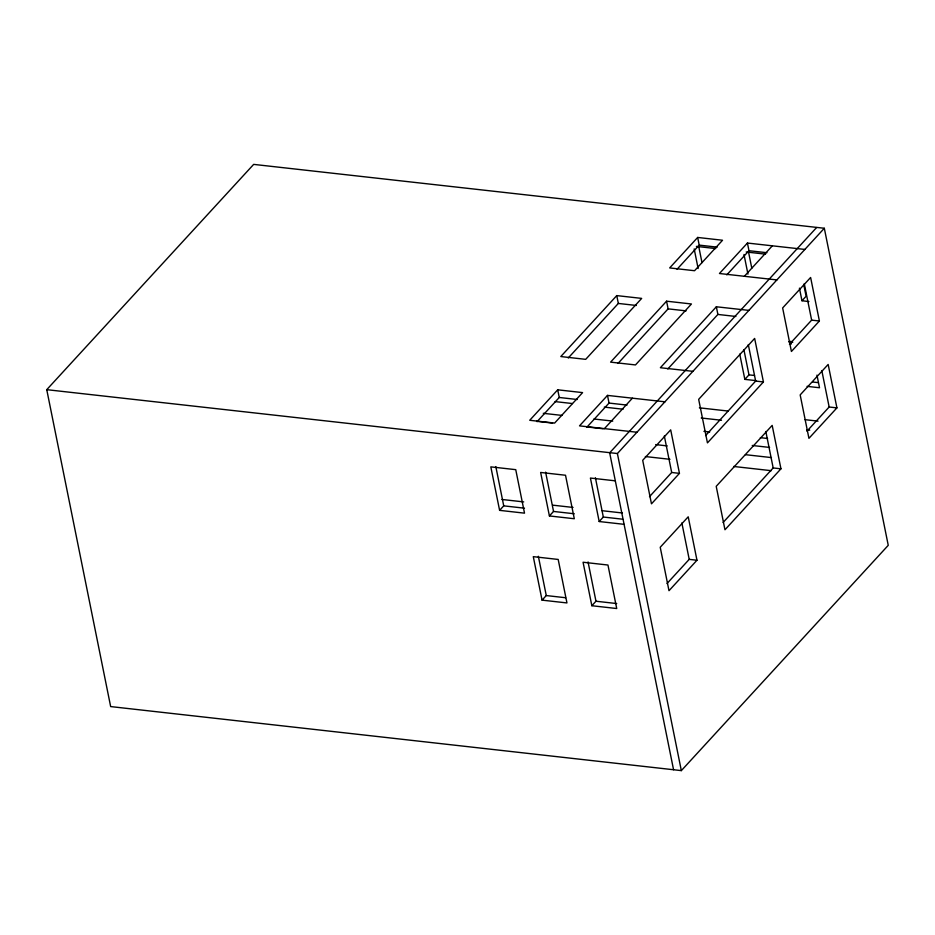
<?xml version="1.0" encoding="UTF-8"?>
<svg xmlns="http://www.w3.org/2000/svg" width="935" height="935" viewBox="0 0 935 935"><rect width="100%" height="100%" fill="white"/><g stroke="black" fill="none" stroke-linecap="round" stroke-linejoin="round"><path stroke-width="1.4" d="M46.75 389.673L617.392 453.533L824.319 228.257L888.25 545.327L681.335 770.615L110.657 706.579L46.75 389.673L253.665 164.385L824.319 228.257M616.761 295.6L560.79 356.551L585.696 359.344L641.679 298.394L616.761 295.6L618.339 303.443L568.258 357.976M557.716 389.813L529.724 420.283L554.619 423.076L582.598 392.606L557.716 389.813L559.259 397.48L537.064 421.65M697.662 237.455L669.67 267.924L694.553 270.718L722.545 240.248L697.662 237.455L699.205 245.122L677.01 269.292M666.573 301.187L610.59 362.137L635.484 364.93L691.456 303.98L666.573 301.187L668.116 308.854L618.035 363.388M499.606 510.358L524.512 513.151L515.746 469.662L490.828 466.869L499.606 510.358L503.731 505.858L524.5 508.184M665.03 401.816L607.493 395.4L579.501 425.869L637.039 432.25M804.977 249.446L747.439 243.042L719.447 273.511L776.985 279.927M586.841 427.237L609.036 403.067L627.011 405.089M726.787 274.878L748.982 250.709L766.957 252.719M604.396 428.662L632.387 398.193M748.993 310.397L716.35 306.774L660.367 367.724L693.022 371.347M744.342 276.304L772.333 245.835M667.812 368.974L717.893 314.44L735.868 316.462M549.406 515.945L574.3 518.738L565.523 475.249L540.64 472.455L549.406 515.945L553.543 511.445L574.289 513.771M615.312 480.835L590.417 478.042L599.183 521.531L603.32 517.032L622.687 519.206M799.425 288.132L801.973 300.754L806.11 296.255L803.843 285.035M542.055 600.141L566.949 602.935L558.183 559.446L533.289 556.652L542.055 600.141L546.274 595.56L565.628 597.734M739.749 354.12L744.844 379.376L748.982 374.865L754.51 375.484M649.498 496.66L671.692 472.491L679.453 473.355L670.687 429.843L642.696 460.312L651.473 503.836L679.453 473.355M705.574 435.605L755.655 381.071L763.428 381.947L754.65 338.423L698.667 399.362L707.444 442.886L763.428 381.947M789.444 344.302L811.638 320.132L819.399 320.997L810.622 277.473L782.642 307.954L791.419 351.478L819.399 320.997M591.843 605.728L616.726 608.521L607.96 565.032L583.066 562.239L591.843 605.728L595.969 601.228L616.714 603.554M667.006 583.533L689.212 559.364L696.972 560.24L688.218 516.798L660.227 547.267L668.992 590.71L696.972 560.24M723.094 522.478L773.175 467.944L780.947 468.821L772.181 425.378L716.21 486.329L724.964 529.759L780.947 468.821M806.952 431.175L829.158 407.005L836.918 407.882L828.165 364.44L800.173 394.909L808.927 438.351L836.918 407.882M816.582 227.544L609.667 452.82L673.562 769.739M699.205 245.122L717.18 247.144M696.388 246.396L715.766 248.57M746.188 251.982L765.543 254.156M801.973 300.754L808.892 301.537M668.116 308.854L686.091 310.876M618.339 303.443L636.338 305.464M788.614 341.766L792.763 342.233M812.585 382.006L818.113 382.625M744.844 379.376L755.901 380.615M807.069 386.354L819.516 387.744L816.968 375.122M699.392 407.824L728.33 411.073M805.023 419.675L818.043 421.136M559.259 397.48L577.234 399.502M555.074 401.594L572.442 403.546M604.279 407.111L623.084 409.226M701.227 417.992L721.493 420.259M806.858 429.843L809.757 430.17M543.293 413.317L562.11 415.421M593.947 418.997L612.752 421.101M703.915 431.339L709.712 431.982M760.354 437.662L767.588 438.48M536.632 421.288L552.55 423.076M587.274 426.968L603.192 428.756M752.243 445.481L769.598 447.421M655.68 444.604L667.251 445.901M745.394 454.667L771.445 457.589M645.36 456.549L669.963 459.307M733.624 466.46L771.258 470.679M501.943 499.465L523.705 501.908M552.725 505.157L573.038 507.436M602.047 510.697L622.359 512.976M599.183 521.531L624.077 524.325M804.275 283.632L811.638 320.132M821.807 370.576L829.158 407.005M790.835 341.17L791.407 343.975M747.439 243.042L748.982 250.709M748.409 251.386L751.798 268.216M743.991 254.484L747.953 274.13M748.304 344.571L755.655 381.071M765.835 431.514L773.175 467.944M743.886 349.608L748.982 374.865M716.35 306.774L717.893 314.44M698.597 245.8L701.998 262.63M694.179 248.897L698.141 268.544M664.329 435.99L671.692 472.491M681.86 522.934L689.212 559.364M607.493 395.4L609.036 403.067M617.392 453.533L681.335 770.615M595.408 477.75L603.32 517.032M588.057 561.947L595.969 601.228M545.619 472.163L553.543 511.445M538.35 556.278L546.274 595.56M495.819 466.577L503.731 505.858"/></g></svg>
